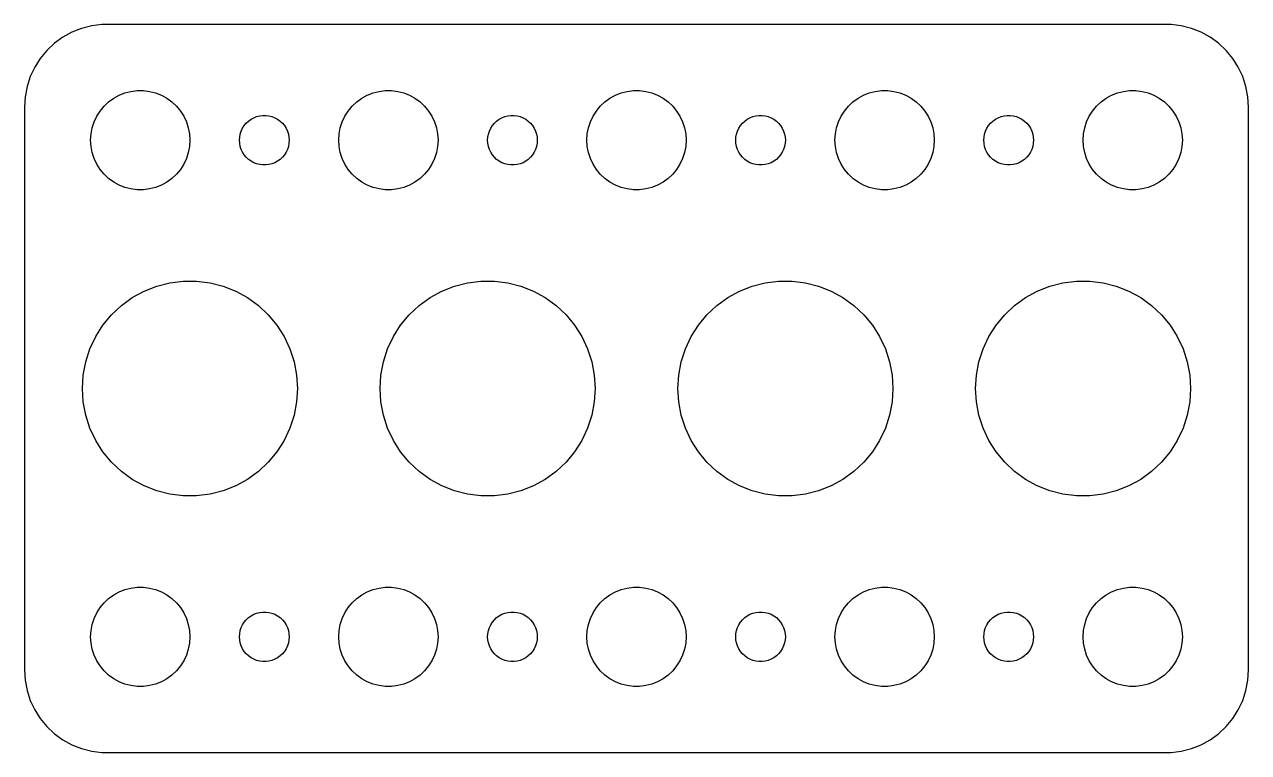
# Model space of a CAD drawing. Header units: metres. Extents: x -37 to 37, y -22 to 22.
import ezdxf

# ---------------------------------------------------------------- set-up
doc = ezdxf.new("R2010")
doc.units = ezdxf.units.M

msp = doc.modelspace()

# ---------------------------------------------------------------- linework, layer by layer
for p, q in [((-34.1289, 21.5241), (-34.6791, 21.2216)), ((-33.5451, 21.7553), (-34.1289, 21.5241)), ((-32.9369, 21.9114), (-33.5451, 21.7553)), ((-32.3139, 21.9901), (-32.9369, 21.9114)), ((32.3139, 21.9901), (-32.3139, 21.9901)), ((32.9369, 21.9114), (32.3139, 21.9901)), ((33.5451, 21.7553), (32.9369, 21.9114)), ((34.1289, 21.5241), (33.5451, 21.7553)), ((34.6791, 21.2216), (34.1289, 21.5241)), ((-35.1871, 20.8526), (-35.6448, 20.4227)), ((-34.6791, 21.2216), (-35.1871, 20.8526)), ((35.1871, 20.8526), (34.6791, 21.2216)), ((35.6448, 20.4227), (35.1871, 20.8526)), ((-35.6448, 20.4227), (-36.0451, 19.9389)), ((36.0451, 19.9389), (35.6448, 20.4227)), ((-36.3815, 19.4088), (-36.6489, 18.8406)), ((-36.0451, 19.9389), (-36.3815, 19.4088)), ((36.3815, 19.4088), (36.0451, 19.9389)), ((36.6489, 18.8406), (36.3815, 19.4088)), ((-36.6489, 18.8406), (-36.8429, 18.2434)), ((36.8429, 18.2434), (36.6489, 18.8406)), ((-36.8429, 18.2434), (-36.9606, 17.6267)), ((-31.2773, 17.7145), (-30.927, 17.8532)), ((-30.927, 17.8532), (-30.5621, 17.9469)), ((-30.5621, 17.9469), (-30.1884, 17.9941)), ((-30.1884, 17.9941), (-29.8116, 17.9941)), ((-29.8116, 17.9941), (-29.4379, 17.9469)), ((-29.4379, 17.9469), (-29.0729, 17.8532)), ((-29.0729, 17.8532), (-28.7227, 17.7145)), ((-16.2773, 17.7145), (-15.927, 17.8532)), ((-15.927, 17.8532), (-15.5621, 17.9469)), ((-15.5621, 17.9469), (-15.1884, 17.9941)), ((-15.1884, 17.9941), (-14.8116, 17.9941)), ((-14.8116, 17.9941), (-14.4379, 17.9469)), ((-14.4379, 17.9469), (-14.0729, 17.8532)), ((-14.0729, 17.8532), (-13.7227, 17.7145)), ((-1.27733, 17.7145), (-0.92705, 17.8532)), ((-0.92705, 17.8532), (-0.56213, 17.9469)), ((-0.56213, 17.9469), (-0.18837, 17.9941)), ((-0.18837, 17.9941), (0.18837, 17.9941)), ((0.18837, 17.9941), (0.56213, 17.9469)), ((0.56213, 17.9469), (0.92705, 17.8532)), ((0.92705, 17.8532), (1.27733, 17.7145)), ((13.7227, 17.7145), (14.0729, 17.8532)), ((14.0729, 17.8532), (14.4379, 17.9469)), ((14.4379, 17.9469), (14.8116, 17.9941)), ((14.8116, 17.9941), (15.1884, 17.9941)), ((15.1884, 17.9941), (15.5621, 17.9469)), ((15.5621, 17.9469), (15.927, 17.8532)), ((15.927, 17.8532), (16.2773, 17.7145)), ((28.7227, 17.7145), (29.0729, 17.8532)), ((29.0729, 17.8532), (29.4379, 17.9469)), ((29.4379, 17.9469), (29.8116, 17.9941)), ((29.8116, 17.9941), (30.1884, 17.9941)), ((30.1884, 17.9941), (30.5621, 17.9469)), ((30.5621, 17.9469), (30.927, 17.8532)), ((30.927, 17.8532), (31.2773, 17.7145)), ((36.9606, 17.6267), (36.8429, 18.2434)), ((-36.9606, 17.6267), (-37, 17)), ((-32.427, 16.7634), (-32.1869, 17.0536)), ((-32.1869, 17.0536), (-31.9123, 17.3115)), ((-31.9123, 17.3115), (-31.6075, 17.533)), ((-31.6075, 17.533), (-31.2773, 17.7145)), ((-28.7227, 17.7145), (-28.3925, 17.533)), ((-28.3925, 17.533), (-28.0877, 17.3115)), ((-28.0877, 17.3115), (-27.8131, 17.0536)), ((-27.8131, 17.0536), (-27.5729, 16.7634)), ((-17.427, 16.7634), (-17.1869, 17.0536)), ((-17.1869, 17.0536), (-16.9123, 17.3115)), ((-16.9123, 17.3115), (-16.6075, 17.533)), ((-16.6075, 17.533), (-16.2773, 17.7145)), ((-13.7227, 17.7145), (-13.3925, 17.533)), ((-13.3925, 17.533), (-13.0877, 17.3115)), ((-13.0877, 17.3115), (-12.8131, 17.0536)), ((-12.8131, 17.0536), (-12.5729, 16.7634)), ((-2.42705, 16.7634), (-2.1869, 17.0536)), ((-2.1869, 17.0536), (-1.91226, 17.3115)), ((-1.91226, 17.3115), (-1.60747, 17.533)), ((-1.60747, 17.533), (-1.27733, 17.7145)), ((1.27733, 17.7145), (1.60747, 17.533)), ((1.60747, 17.533), (1.91226, 17.3115)), ((1.91226, 17.3115), (2.1869, 17.0536)), ((2.1869, 17.0536), (2.42705, 16.7634)), ((12.5729, 16.7634), (12.8131, 17.0536)), ((12.8131, 17.0536), (13.0877, 17.3115)), ((13.0877, 17.3115), (13.3925, 17.533)), ((13.3925, 17.533), (13.7227, 17.7145)), ((16.2773, 17.7145), (16.6075, 17.533)), ((16.6075, 17.533), (16.9123, 17.3115)), ((16.9123, 17.3115), (17.1869, 17.0536)), ((17.1869, 17.0536), (17.427, 16.7634)), ((27.5729, 16.7634), (27.8131, 17.0536)), ((27.8131, 17.0536), (28.0877, 17.3115)), ((28.0877, 17.3115), (28.3925, 17.533)), ((28.3925, 17.533), (28.7227, 17.7145)), ((31.2773, 17.7145), (31.6075, 17.533)), ((31.6075, 17.533), (31.9123, 17.3115)), ((31.9123, 17.3115), (32.1869, 17.0536)), ((32.1869, 17.0536), (32.427, 16.7634)), ((37, 17), (36.9606, 17.6267)), ((-37, 17), (-37, -17)), ((-32.7893, 16.1044), (-32.6289, 16.4453)), ((-32.6289, 16.4453), (-32.427, 16.7634)), ((-27.5729, 16.7634), (-27.3711, 16.4453)), ((-27.3711, 16.4453), (-27.2107, 16.1044)), ((-23.3037, 16.2665), (-23.1387, 16.3572)), ((-23.1387, 16.3572), (-22.9635, 16.4266)), ((-22.9635, 16.4266), (-22.7811, 16.4734)), ((-22.7811, 16.4734), (-22.5942, 16.497)), ((-22.5942, 16.497), (-22.4058, 16.497)), ((-22.4058, 16.497), (-22.2189, 16.4734)), ((-22.2189, 16.4734), (-22.0365, 16.4266)), ((-22.0365, 16.4266), (-21.8613, 16.3572)), ((-21.8613, 16.3572), (-21.6963, 16.2665)), ((-17.7893, 16.1044), (-17.6289, 16.4453)), ((-17.6289, 16.4453), (-17.427, 16.7634)), ((-12.5729, 16.7634), (-12.3711, 16.4453)), ((-12.3711, 16.4453), (-12.2107, 16.1044)), ((-8.30373, 16.2665), (-8.13866, 16.3572)), ((-8.13866, 16.3572), (-7.96352, 16.4266)), ((-7.96352, 16.4266), (-7.78107, 16.4734)), ((-7.78107, 16.4734), (-7.59418, 16.497)), ((-7.59418, 16.497), (-7.40581, 16.497)), ((-7.40581, 16.497), (-7.21892, 16.4734)), ((-7.21892, 16.4734), (-7.03647, 16.4266)), ((-7.03647, 16.4266), (-6.86133, 16.3572)), ((-6.86133, 16.3572), (-6.69626, 16.2665)), ((-2.78932, 16.1044), (-2.62891, 16.4453)), ((-2.62891, 16.4453), (-2.42705, 16.7634)), ((2.42705, 16.7634), (2.62891, 16.4453)), ((2.62891, 16.4453), (2.78932, 16.1044)), ((6.69626, 16.2665), (6.86133, 16.3572)), ((6.86133, 16.3572), (7.03647, 16.4266)), ((7.03647, 16.4266), (7.21892, 16.4734)), ((7.21892, 16.4734), (7.40581, 16.497)), ((7.40581, 16.497), (7.59418, 16.497)), ((7.59418, 16.497), (7.78107, 16.4734)), ((7.78107, 16.4734), (7.96352, 16.4266)), ((7.96352, 16.4266), (8.13866, 16.3572)), ((8.13866, 16.3572), (8.30373, 16.2665)), ((12.2107, 16.1044), (12.3711, 16.4453)), ((12.3711, 16.4453), (12.5729, 16.7634)), ((17.427, 16.7634), (17.6289, 16.4453)), ((17.6289, 16.4453), (17.7893, 16.1044)), ((21.6963, 16.2665), (21.8613, 16.3572)), ((21.8613, 16.3572), (22.0365, 16.4266)), ((22.0365, 16.4266), (22.2189, 16.4734)), ((22.2189, 16.4734), (22.4058, 16.497)), ((22.4058, 16.497), (22.5942, 16.497)), ((22.5942, 16.497), (22.7811, 16.4734)), ((22.7811, 16.4734), (22.9635, 16.4266)), ((22.9635, 16.4266), (23.1387, 16.3572)), ((23.1387, 16.3572), (23.3037, 16.2665)), ((27.2107, 16.1044), (27.3711, 16.4453)), ((27.3711, 16.4453), (27.5729, 16.7634)), ((32.427, 16.7634), (32.6289, 16.4453)), ((32.6289, 16.4453), (32.7893, 16.1044)), ((37, -17), (37, 17)), ((-32.9763, 15.376), (-32.9057, 15.7461)), ((-32.9057, 15.7461), (-32.7893, 16.1044)), ((-27.2107, 16.1044), (-27.0942, 15.7461)), ((-27.0942, 15.7461), (-27.0237, 15.376)), ((-23.9529, 15.373), (-23.8947, 15.5522)), ((-23.8947, 15.5522), (-23.8145, 15.7226)), ((-23.8145, 15.7226), (-23.7135, 15.8817)), ((-23.7135, 15.8817), (-23.5934, 16.0268)), ((-23.5934, 16.0268), (-23.4561, 16.1558)), ((-23.4561, 16.1558), (-23.3037, 16.2665)), ((-21.6963, 16.2665), (-21.5439, 16.1558)), ((-21.5439, 16.1558), (-21.4065, 16.0268)), ((-21.4065, 16.0268), (-21.2865, 15.8817)), ((-21.2865, 15.8817), (-21.1855, 15.7226)), ((-21.1855, 15.7226), (-21.1053, 15.5522)), ((-21.1053, 15.5522), (-21.0471, 15.373)), ((-17.9763, 15.376), (-17.9057, 15.7461)), ((-17.9057, 15.7461), (-17.7893, 16.1044)), ((-12.2107, 16.1044), (-12.0942, 15.7461)), ((-12.0942, 15.7461), (-12.0237, 15.376)), ((-8.95287, 15.373), (-8.89465, 15.5522)), ((-8.89465, 15.5522), (-8.81445, 15.7226)), ((-8.81445, 15.7226), (-8.71352, 15.8817)), ((-8.71352, 15.8817), (-8.59344, 16.0268)), ((-8.59344, 16.0268), (-8.45613, 16.1558)), ((-8.45613, 16.1558), (-8.30373, 16.2665)), ((-6.69626, 16.2665), (-6.54385, 16.1558)), ((-6.54385, 16.1558), (-6.40654, 16.0268)), ((-6.40654, 16.0268), (-6.28647, 15.8817)), ((-6.28647, 15.8817), (-6.18553, 15.7226)), ((-6.18553, 15.7226), (-6.10533, 15.5522)), ((-6.10533, 15.5522), (-6.04712, 15.373)), ((-2.97633, 15.376), (-2.90575, 15.7461)), ((-2.90575, 15.7461), (-2.78932, 16.1044)), ((2.78932, 16.1044), (2.90575, 15.7461)), ((2.90575, 15.7461), (2.97633, 15.376)), ((6.04712, 15.373), (6.10533, 15.5522)), ((6.10533, 15.5522), (6.18553, 15.7226)), ((6.18553, 15.7226), (6.28647, 15.8817)), ((6.28647, 15.8817), (6.40654, 16.0268)), ((6.40654, 16.0268), (6.54385, 16.1558)), ((6.54385, 16.1558), (6.69626, 16.2665)), ((8.30373, 16.2665), (8.45613, 16.1558)), ((8.45613, 16.1558), (8.59344, 16.0268)), ((8.59344, 16.0268), (8.71352, 15.8817)), ((8.71352, 15.8817), (8.81445, 15.7226)), ((8.81445, 15.7226), (8.89465, 15.5522)), ((8.89465, 15.5522), (8.95287, 15.373)), ((12.0237, 15.376), (12.0942, 15.7461)), ((12.0942, 15.7461), (12.2107, 16.1044)), ((17.7893, 16.1044), (17.9057, 15.7461)), ((17.9057, 15.7461), (17.9763, 15.376)), ((21.0471, 15.373), (21.1053, 15.5522)), ((21.1053, 15.5522), (21.1855, 15.7226)), ((21.1855, 15.7226), (21.2865, 15.8817)), ((21.2865, 15.8817), (21.4065, 16.0268)), ((21.4065, 16.0268), (21.5439, 16.1558)), ((21.5439, 16.1558), (21.6963, 16.2665)), ((23.3037, 16.2665), (23.4561, 16.1558)), ((23.4561, 16.1558), (23.5934, 16.0268)), ((23.5934, 16.0268), (23.7135, 15.8817)), ((23.7135, 15.8817), (23.8145, 15.7226)), ((23.8145, 15.7226), (23.8947, 15.5522)), ((23.8947, 15.5522), (23.9529, 15.373)), ((27.0237, 15.376), (27.0942, 15.7461)), ((27.0942, 15.7461), (27.2107, 16.1044)), ((32.7893, 16.1044), (32.9057, 15.7461)), ((32.9057, 15.7461), (32.9763, 15.376)), ((-33, 15), (-32.9763, 15.376)), ((-32.9763, 14.624), (-33, 15)), ((-27.0237, 15.376), (-27, 15)), ((-27, 15), (-27.0237, 14.624)), ((-24, 15), (-23.9882, 15.188)), ((-23.9882, 14.812), (-24, 15)), ((-23.9882, 15.188), (-23.9529, 15.373)), ((-23.9529, 14.627), (-23.9882, 14.812)), ((-21.0471, 15.373), (-21.0118, 15.188)), ((-21.0118, 14.812), (-21.0471, 14.627)), ((-21.0118, 15.188), (-21, 15)), ((-21, 15), (-21.0118, 14.812)), ((-18, 15), (-17.9763, 15.376)), ((-17.9763, 14.624), (-18, 15)), ((-12.0237, 15.376), (-12, 15)), ((-12, 15), (-12.0237, 14.624)), ((-9, 15), (-8.98816, 15.188)), ((-8.98816, 14.812), (-9, 15)), ((-8.98816, 15.188), (-8.95287, 15.373)), ((-8.95287, 14.627), (-8.98816, 14.812)), ((-6.04712, 15.373), (-6.01183, 15.188)), ((-6.01183, 14.812), (-6.04712, 14.627)), ((-6.01183, 15.188), (-6, 15)), ((-6, 15), (-6.01183, 14.812)), ((-3, 15), (-2.97633, 15.376)), ((-2.97633, 14.624), (-3, 15)), ((2.97633, 15.376), (3, 15)), ((3, 15), (2.97633, 14.624)), ((6, 15), (6.01183, 15.188)), ((6.01183, 14.812), (6, 15)), ((6.01183, 15.188), (6.04712, 15.373)), ((6.04712, 14.627), (6.01183, 14.812)), ((8.95287, 15.373), (8.98816, 15.188)), ((8.98816, 14.812), (8.95287, 14.627)), ((8.98816, 15.188), (9, 15)), ((9, 15), (8.98816, 14.812)), ((12, 15), (12.0237, 15.376)), ((12.0237, 14.624), (12, 15)), ((17.9763, 15.376), (18, 15)), ((18, 15), (17.9763, 14.624)), ((21, 15), (21.0118, 15.188)), ((21.0118, 14.812), (21, 15)), ((21.0118, 15.188), (21.0471, 15.373)), ((21.0471, 14.627), (21.0118, 14.812)), ((23.9529, 15.373), (23.9882, 15.188)), ((23.9882, 14.812), (23.9529, 14.627)), ((23.9882, 15.188), (24, 15)), ((24, 15), (23.9882, 14.812)), ((27, 15), (27.0237, 15.376)), ((27.0237, 14.624), (27, 15)), ((32.9763, 15.376), (33, 15)), ((33, 15), (32.9763, 14.624)), ((-32.9057, 14.2539), (-32.9763, 14.624)), ((-32.7893, 13.8956), (-32.9057, 14.2539)), ((-27.0942, 14.2539), (-27.2107, 13.8956)), ((-27.0237, 14.624), (-27.0942, 14.2539)), ((-23.8947, 14.4478), (-23.9529, 14.627)), ((-23.8145, 14.2774), (-23.8947, 14.4478)), ((-23.7135, 14.1183), (-23.8145, 14.2774)), ((-23.5934, 13.9732), (-23.7135, 14.1183)), ((-21.2865, 14.1183), (-21.4065, 13.9732)), ((-21.1855, 14.2774), (-21.2865, 14.1183)), ((-21.1053, 14.4478), (-21.1855, 14.2774)), ((-21.0471, 14.627), (-21.1053, 14.4478)), ((-17.9057, 14.2539), (-17.9763, 14.624)), ((-17.7893, 13.8956), (-17.9057, 14.2539)), ((-12.0942, 14.2539), (-12.2107, 13.8956)), ((-12.0237, 14.624), (-12.0942, 14.2539)), ((-8.89465, 14.4478), (-8.95287, 14.627)), ((-8.81445, 14.2774), (-8.89465, 14.4478)), ((-8.71352, 14.1183), (-8.81445, 14.2774)), ((-8.59344, 13.9732), (-8.71352, 14.1183)), ((-6.28647, 14.1183), (-6.40654, 13.9732)), ((-6.18553, 14.2774), (-6.28647, 14.1183)), ((-6.10533, 14.4478), (-6.18553, 14.2774)), ((-6.04712, 14.627), (-6.10533, 14.4478)), ((-2.90575, 14.2539), (-2.97633, 14.624)), ((-2.78932, 13.8956), (-2.90575, 14.2539)), ((2.90575, 14.2539), (2.78932, 13.8956)), ((2.97633, 14.624), (2.90575, 14.2539)), ((6.10533, 14.4478), (6.04712, 14.627)), ((6.18553, 14.2774), (6.10533, 14.4478)), ((6.28647, 14.1183), (6.18553, 14.2774)), ((6.40654, 13.9732), (6.28647, 14.1183)), ((8.71352, 14.1183), (8.59344, 13.9732)), ((8.81445, 14.2774), (8.71352, 14.1183)), ((8.89465, 14.4478), (8.81445, 14.2774)), ((8.95287, 14.627), (8.89465, 14.4478)), ((12.0942, 14.2539), (12.0237, 14.624)), ((12.2107, 13.8956), (12.0942, 14.2539)), ((17.9057, 14.2539), (17.7893, 13.8956)), ((17.9763, 14.624), (17.9057, 14.2539)), ((21.1053, 14.4478), (21.0471, 14.627)), ((21.1855, 14.2774), (21.1053, 14.4478)), ((21.2865, 14.1183), (21.1855, 14.2774)), ((21.4065, 13.9732), (21.2865, 14.1183)), ((23.7135, 14.1183), (23.5934, 13.9732)), ((23.8145, 14.2774), (23.7135, 14.1183)), ((23.8947, 14.4478), (23.8145, 14.2774)), ((23.9529, 14.627), (23.8947, 14.4478)), ((27.0942, 14.2539), (27.0237, 14.624)), ((27.2107, 13.8956), (27.0942, 14.2539)), ((32.9057, 14.2539), (32.7893, 13.8956)), ((32.9763, 14.624), (32.9057, 14.2539)), ((-32.6289, 13.5547), (-32.7893, 13.8956)), ((-32.427, 13.2366), (-32.6289, 13.5547)), ((-27.3711, 13.5547), (-27.5729, 13.2366)), ((-27.2107, 13.8956), (-27.3711, 13.5547)), ((-23.4561, 13.8442), (-23.5934, 13.9732)), ((-23.3037, 13.7335), (-23.4561, 13.8442)), ((-23.1387, 13.6427), (-23.3037, 13.7335)), ((-22.9635, 13.5734), (-23.1387, 13.6427)), ((-22.7811, 13.5266), (-22.9635, 13.5734)), ((-22.5942, 13.5029), (-22.7811, 13.5266)), ((-22.4058, 13.5029), (-22.5942, 13.5029)), ((-22.2189, 13.5266), (-22.4058, 13.5029)), ((-22.0365, 13.5734), (-22.2189, 13.5266)), ((-21.8613, 13.6427), (-22.0365, 13.5734)), ((-21.6963, 13.7335), (-21.8613, 13.6427)), ((-21.5439, 13.8442), (-21.6963, 13.7335)), ((-21.4065, 13.9732), (-21.5439, 13.8442)), ((-17.6289, 13.5547), (-17.7893, 13.8956)), ((-17.427, 13.2366), (-17.6289, 13.5547)), ((-12.3711, 13.5547), (-12.5729, 13.2366)), ((-12.2107, 13.8956), (-12.3711, 13.5547)), ((-8.45613, 13.8442), (-8.59344, 13.9732)), ((-8.30373, 13.7335), (-8.45613, 13.8442)), ((-8.13866, 13.6427), (-8.30373, 13.7335)), ((-7.96352, 13.5734), (-8.13866, 13.6427)), ((-7.78107, 13.5266), (-7.96352, 13.5734)), ((-7.59418, 13.5029), (-7.78107, 13.5266)), ((-7.40581, 13.5029), (-7.59418, 13.5029)), ((-7.21892, 13.5266), (-7.40581, 13.5029)), ((-7.03647, 13.5734), (-7.21892, 13.5266)), ((-6.86133, 13.6427), (-7.03647, 13.5734)), ((-6.69626, 13.7335), (-6.86133, 13.6427)), ((-6.54385, 13.8442), (-6.69626, 13.7335)), ((-6.40654, 13.9732), (-6.54385, 13.8442)), ((-2.62891, 13.5547), (-2.78932, 13.8956)), ((-2.42705, 13.2366), (-2.62891, 13.5547)), ((2.62891, 13.5547), (2.42705, 13.2366)), ((2.78932, 13.8956), (2.62891, 13.5547)), ((6.54385, 13.8442), (6.40654, 13.9732)), ((6.69626, 13.7335), (6.54385, 13.8442)), ((6.86133, 13.6427), (6.69626, 13.7335)), ((7.03647, 13.5734), (6.86133, 13.6427)), ((7.21892, 13.5266), (7.03647, 13.5734)), ((7.40581, 13.5029), (7.21892, 13.5266)), ((7.59418, 13.5029), (7.40581, 13.5029)), ((7.78107, 13.5266), (7.59418, 13.5029)), ((7.96352, 13.5734), (7.78107, 13.5266)), ((8.13866, 13.6427), (7.96352, 13.5734)), ((8.30373, 13.7335), (8.13866, 13.6427)), ((8.45613, 13.8442), (8.30373, 13.7335)), ((8.59344, 13.9732), (8.45613, 13.8442)), ((12.3711, 13.5547), (12.2107, 13.8956)), ((12.5729, 13.2366), (12.3711, 13.5547)), ((17.6289, 13.5547), (17.427, 13.2366)), ((17.7893, 13.8956), (17.6289, 13.5547)), ((21.5439, 13.8442), (21.4065, 13.9732)), ((21.6963, 13.7335), (21.5439, 13.8442)), ((21.8613, 13.6427), (21.6963, 13.7335)), ((22.0365, 13.5734), (21.8613, 13.6427)), ((22.2189, 13.5266), (22.0365, 13.5734)), ((22.4058, 13.5029), (22.2189, 13.5266)), ((22.5942, 13.5029), (22.4058, 13.5029)), ((22.7811, 13.5266), (22.5942, 13.5029)), ((22.9635, 13.5734), (22.7811, 13.5266)), ((23.1387, 13.6427), (22.9635, 13.5734)), ((23.3037, 13.7335), (23.1387, 13.6427)), ((23.4561, 13.8442), (23.3037, 13.7335)), ((23.5934, 13.9732), (23.4561, 13.8442)), ((27.3711, 13.5547), (27.2107, 13.8956)), ((27.5729, 13.2366), (27.3711, 13.5547)), ((32.6289, 13.5547), (32.427, 13.2366)), ((32.7893, 13.8956), (32.6289, 13.5547)), ((-32.1869, 12.9464), (-32.427, 13.2366)), ((-31.9123, 12.6884), (-32.1869, 12.9464)), ((-31.6075, 12.467), (-31.9123, 12.6884)), ((-28.0877, 12.6884), (-28.3925, 12.467)), ((-27.8131, 12.9464), (-28.0877, 12.6884)), ((-27.5729, 13.2366), (-27.8131, 12.9464)), ((-17.1869, 12.9464), (-17.427, 13.2366)), ((-16.9123, 12.6884), (-17.1869, 12.9464)), ((-16.6075, 12.467), (-16.9123, 12.6884)), ((-13.0877, 12.6884), (-13.3925, 12.467)), ((-12.8131, 12.9464), (-13.0877, 12.6884)), ((-12.5729, 13.2366), (-12.8131, 12.9464)), ((-2.1869, 12.9464), (-2.42705, 13.2366)), ((-1.91226, 12.6884), (-2.1869, 12.9464)), ((-1.60747, 12.467), (-1.91226, 12.6884)), ((1.91226, 12.6884), (1.60747, 12.467)), ((2.1869, 12.9464), (1.91226, 12.6884)), ((2.42705, 13.2366), (2.1869, 12.9464)), ((12.8131, 12.9464), (12.5729, 13.2366)), ((13.0877, 12.6884), (12.8131, 12.9464)), ((13.3925, 12.467), (13.0877, 12.6884)), ((16.9123, 12.6884), (16.6075, 12.467)), ((17.1869, 12.9464), (16.9123, 12.6884)), ((17.427, 13.2366), (17.1869, 12.9464)), ((27.8131, 12.9464), (27.5729, 13.2366)), ((28.0877, 12.6884), (27.8131, 12.9464)), ((28.3925, 12.467), (28.0877, 12.6884)), ((31.9123, 12.6884), (31.6075, 12.467)), ((32.1869, 12.9464), (31.9123, 12.6884)), ((32.427, 13.2366), (32.1869, 12.9464)), ((-31.2773, 12.2855), (-31.6075, 12.467)), ((-30.927, 12.1468), (-31.2773, 12.2855)), ((-30.5621, 12.0531), (-30.927, 12.1468)), ((-30.1884, 12.0059), (-30.5621, 12.0531)), ((-29.8116, 12.0059), (-30.1884, 12.0059)), ((-29.4379, 12.0531), (-29.8116, 12.0059)), ((-29.0729, 12.1468), (-29.4379, 12.0531)), ((-28.7227, 12.2855), (-29.0729, 12.1468)), ((-28.3925, 12.467), (-28.7227, 12.2855)), ((-16.2773, 12.2855), (-16.6075, 12.467)), ((-15.927, 12.1468), (-16.2773, 12.2855)), ((-15.5621, 12.0531), (-15.927, 12.1468)), ((-15.1884, 12.0059), (-15.5621, 12.0531)), ((-14.8116, 12.0059), (-15.1884, 12.0059)), ((-14.4379, 12.0531), (-14.8116, 12.0059)), ((-14.0729, 12.1468), (-14.4379, 12.0531)), ((-13.7227, 12.2855), (-14.0729, 12.1468)), ((-13.3925, 12.467), (-13.7227, 12.2855)), ((-1.27733, 12.2855), (-1.60747, 12.467)), ((-0.92705, 12.1468), (-1.27733, 12.2855)), ((-0.56213, 12.0531), (-0.92705, 12.1468)), ((-0.18837, 12.0059), (-0.56213, 12.0531)), ((0.18837, 12.0059), (-0.18837, 12.0059)), ((0.56213, 12.0531), (0.18837, 12.0059)), ((0.92705, 12.1468), (0.56213, 12.0531)), ((1.27733, 12.2855), (0.92705, 12.1468)), ((1.60747, 12.467), (1.27733, 12.2855)), ((13.7227, 12.2855), (13.3925, 12.467)), ((14.0729, 12.1468), (13.7227, 12.2855)), ((14.4379, 12.0531), (14.0729, 12.1468)), ((14.8116, 12.0059), (14.4379, 12.0531)), ((15.1884, 12.0059), (14.8116, 12.0059)), ((15.5621, 12.0531), (15.1884, 12.0059)), ((15.927, 12.1468), (15.5621, 12.0531)), ((16.2773, 12.2855), (15.927, 12.1468)), ((16.6075, 12.467), (16.2773, 12.2855)), ((28.7227, 12.2855), (28.3925, 12.467)), ((29.0729, 12.1468), (28.7227, 12.2855)), ((29.4379, 12.0531), (29.0729, 12.1468)), ((29.8116, 12.0059), (29.4379, 12.0531)), ((30.1884, 12.0059), (29.8116, 12.0059)), ((30.5621, 12.0531), (30.1884, 12.0059)), ((30.927, 12.1468), (30.5621, 12.0531)), ((31.2773, 12.2855), (30.927, 12.1468)), ((31.6075, 12.467), (31.2773, 12.2855)), ((-29.7676, 5.88136), (-29.0086, 6.18185)), ((-29.0086, 6.18185), (-28.218, 6.38486)), ((-28.218, 6.38486), (-27.4081, 6.48717)), ((-27.4081, 6.48717), (-26.5919, 6.48717)), ((-26.5919, 6.48717), (-25.782, 6.38486)), ((-25.782, 6.38486), (-24.9914, 6.18185)), ((-24.9914, 6.18185), (-24.2324, 5.88136)), ((-11.7676, 5.88136), (-11.0086, 6.18185)), ((-11.0086, 6.18185), (-10.218, 6.38486)), ((-10.218, 6.38486), (-9.40813, 6.48717)), ((-9.40813, 6.48717), (-8.59186, 6.48717)), ((-8.59186, 6.48717), (-7.78201, 6.38486)), ((-7.78201, 6.38486), (-6.99138, 6.18185)), ((-6.99138, 6.18185), (-6.23242, 5.88136)), ((6.23242, 5.88136), (6.99138, 6.18185)), ((6.99138, 6.18185), (7.78201, 6.38486)), ((7.78201, 6.38486), (8.59186, 6.48717)), ((8.59186, 6.48717), (9.40813, 6.48717)), ((9.40813, 6.48717), (10.218, 6.38486)), ((10.218, 6.38486), (11.0086, 6.18185)), ((11.0086, 6.18185), (11.7676, 5.88136)), ((24.2324, 5.88136), (24.9914, 6.18185)), ((24.9914, 6.18185), (25.782, 6.38486)), ((25.782, 6.38486), (26.5919, 6.48717)), ((26.5919, 6.48717), (27.4081, 6.48717)), ((27.4081, 6.48717), (28.218, 6.38486)), ((28.218, 6.38486), (29.0086, 6.18185)), ((29.0086, 6.18185), (29.7676, 5.88136)), ((-31.1432, 5.00833), (-30.4829, 5.48813)), ((-30.4829, 5.48813), (-29.7676, 5.88136)), ((-24.2324, 5.88136), (-23.5171, 5.48813)), ((-23.5171, 5.48813), (-22.8567, 5.00833)), ((-13.1432, 5.00833), (-12.4829, 5.48813)), ((-12.4829, 5.48813), (-11.7676, 5.88136)), ((-6.23242, 5.88136), (-5.51712, 5.48813)), ((-5.51712, 5.48813), (-4.85674, 5.00833)), ((4.85674, 5.00833), (5.51712, 5.48813)), ((5.51712, 5.48813), (6.23242, 5.88136)), ((11.7676, 5.88136), (12.4829, 5.48813)), ((12.4829, 5.48813), (13.1432, 5.00833)), ((22.8567, 5.00833), (23.5171, 5.48813)), ((23.5171, 5.48813), (24.2324, 5.88136)), ((29.7676, 5.88136), (30.4829, 5.48813)), ((30.4829, 5.48813), (31.1432, 5.00833)), ((-32.2586, 3.8206), (-31.7383, 4.44955)), ((-31.7383, 4.44955), (-31.1432, 5.00833)), ((-22.8567, 5.00833), (-22.2617, 4.44955)), ((-22.2617, 4.44955), (-21.7414, 3.8206)), ((-14.2586, 3.8206), (-13.7383, 4.44955)), ((-13.7383, 4.44955), (-13.1432, 5.00833)), ((-4.85674, 5.00833), (-4.2617, 4.44955)), ((-4.2617, 4.44955), (-3.74138, 3.8206)), ((3.74138, 3.8206), (4.2617, 4.44955)), ((4.2617, 4.44955), (4.85674, 5.00833)), ((13.1432, 5.00833), (13.7383, 4.44955)), ((13.7383, 4.44955), (14.2586, 3.8206)), ((21.7414, 3.8206), (22.2617, 4.44955)), ((22.2617, 4.44955), (22.8567, 5.00833)), ((31.1432, 5.00833), (31.7383, 4.44955)), ((31.7383, 4.44955), (32.2586, 3.8206)), ((-32.696, 3.13139), (-32.2586, 3.8206)), ((-21.7414, 3.8206), (-21.304, 3.13139)), ((-14.696, 3.13139), (-14.2586, 3.8206)), ((-3.74138, 3.8206), (-3.304, 3.13139)), ((3.304, 3.13139), (3.74138, 3.8206)), ((14.2586, 3.8206), (14.696, 3.13139)), ((21.304, 3.13139), (21.7414, 3.8206)), ((32.2586, 3.8206), (32.696, 3.13139)), ((-33.0435, 2.39281), (-32.696, 3.13139)), ((-21.304, 3.13139), (-20.9565, 2.39281)), ((-15.0435, 2.39281), (-14.696, 3.13139)), ((-3.304, 3.13139), (-2.95645, 2.39281)), ((2.95645, 2.39281), (3.304, 3.13139)), ((14.696, 3.13139), (15.0435, 2.39281)), ((20.9565, 2.39281), (21.304, 3.13139)), ((32.696, 3.13139), (33.0435, 2.39281)), ((-33.2958, 1.61647), (-33.0435, 2.39281)), ((-20.9565, 2.39281), (-20.7042, 1.61647)), ((-15.2958, 1.61647), (-15.0435, 2.39281)), ((-2.95645, 2.39281), (-2.70421, 1.61647)), ((2.70421, 1.61647), (2.95645, 2.39281)), ((15.0435, 2.39281), (15.2958, 1.61647)), ((20.7042, 1.61647), (20.9565, 2.39281)), ((33.0435, 2.39281), (33.2958, 1.61647)), ((-33.4487, 0.81465), (-33.2958, 1.61647)), ((-20.7042, 1.61647), (-20.5513, 0.81465)), ((-15.4487, 0.81465), (-15.2958, 1.61647)), ((-2.70421, 1.61647), (-2.55125, 0.81465)), ((2.55125, 0.81465), (2.70421, 1.61647)), ((15.2958, 1.61647), (15.4487, 0.81465)), ((20.5513, 0.81465), (20.7042, 1.61647)), ((33.2958, 1.61647), (33.4487, 0.81465)), ((-33.5, 0), (-33.4487, 0.81465)), ((-20.5513, 0.81465), (-20.5, 0)), ((-15.5, 0), (-15.4487, 0.81465)), ((-2.55125, 0.81465), (-2.5, 0)), ((2.5, 0), (2.55125, 0.81465)), ((15.4487, 0.81465), (15.5, 0)), ((20.5, 0), (20.5513, 0.81465)), ((33.4487, 0.81465), (33.5, 0)), ((-33.4487, -0.81465), (-33.5, 0)), ((-20.5, 0), (-20.5513, -0.81465)), ((-15.4487, -0.81465), (-15.5, 0)), ((-2.5, 0), (-2.55125, -0.81465)), ((2.55125, -0.81465), (2.5, 0)), ((15.5, 0), (15.4487, -0.81465)), ((20.5513, -0.81465), (20.5, 0)), ((33.5, 0), (33.4487, -0.81465)), ((-33.2958, -1.61647), (-33.4487, -0.81465)), ((-20.5513, -0.81465), (-20.7042, -1.61647)), ((-15.2958, -1.61647), (-15.4487, -0.81465)), ((-2.55125, -0.81465), (-2.70421, -1.61647)), ((2.70421, -1.61647), (2.55125, -0.81465)), ((15.4487, -0.81465), (15.2958, -1.61647)), ((20.7042, -1.61647), (20.5513, -0.81465)), ((33.4487, -0.81465), (33.2958, -1.61647)), ((-33.0435, -2.39281), (-33.2958, -1.61647)), ((-20.7042, -1.61647), (-20.9565, -2.39281)), ((-15.0435, -2.39281), (-15.2958, -1.61647)), ((-2.70421, -1.61647), (-2.95645, -2.39281)), ((2.95645, -2.39281), (2.70421, -1.61647)), ((15.2958, -1.61647), (15.0435, -2.39281)), ((20.9565, -2.39281), (20.7042, -1.61647)), ((33.2958, -1.61647), (33.0435, -2.39281)), ((-32.696, -3.13139), (-33.0435, -2.39281)), ((-20.9565, -2.39281), (-21.304, -3.13139)), ((-14.696, -3.13139), (-15.0435, -2.39281)), ((-2.95645, -2.39281), (-3.304, -3.13139)), ((3.304, -3.13139), (2.95645, -2.39281)), ((15.0435, -2.39281), (14.696, -3.13139)), ((21.304, -3.13139), (20.9565, -2.39281)), ((33.0435, -2.39281), (32.696, -3.13139)), ((-32.2586, -3.8206), (-32.696, -3.13139)), ((-21.304, -3.13139), (-21.7414, -3.8206)), ((-14.2586, -3.8206), (-14.696, -3.13139)), ((-3.304, -3.13139), (-3.74138, -3.8206)), ((3.74138, -3.8206), (3.304, -3.13139)), ((14.696, -3.13139), (14.2586, -3.8206)), ((21.7414, -3.8206), (21.304, -3.13139)), ((32.696, -3.13139), (32.2586, -3.8206)), ((-31.7383, -4.44955), (-32.2586, -3.8206)), ((-21.7414, -3.8206), (-22.2617, -4.44955)), ((-13.7383, -4.44955), (-14.2586, -3.8206)), ((-3.74138, -3.8206), (-4.2617, -4.44955)), ((4.2617, -4.44955), (3.74138, -3.8206)), ((14.2586, -3.8206), (13.7383, -4.44955)), ((22.2617, -4.44955), (21.7414, -3.8206)), ((32.2586, -3.8206), (31.7383, -4.44955)), ((-31.1432, -5.00833), (-31.7383, -4.44955)), ((-30.4829, -5.48813), (-31.1432, -5.00833)), ((-22.8567, -5.00833), (-23.5171, -5.48813)), ((-22.2617, -4.44955), (-22.8567, -5.00833)), ((-13.1432, -5.00833), (-13.7383, -4.44955)), ((-12.4829, -5.48813), (-13.1432, -5.00833)), ((-4.85674, -5.00833), (-5.51712, -5.48813)), ((-4.2617, -4.44955), (-4.85674, -5.00833)), ((4.85674, -5.00833), (4.2617, -4.44955)), ((5.51712, -5.48813), (4.85674, -5.00833)), ((13.1432, -5.00833), (12.4829, -5.48813)), ((13.7383, -4.44955), (13.1432, -5.00833)), ((22.8567, -5.00833), (22.2617, -4.44955)), ((23.5171, -5.48813), (22.8567, -5.00833)), ((31.1432, -5.00833), (30.4829, -5.48813)), ((31.7383, -4.44955), (31.1432, -5.00833)), ((-29.7676, -5.88136), (-30.4829, -5.48813)), ((-29.0086, -6.18185), (-29.7676, -5.88136)), ((-24.2324, -5.88136), (-24.9914, -6.18185)), ((-23.5171, -5.48813), (-24.2324, -5.88136)), ((-11.7676, -5.88136), (-12.4829, -5.48813)), ((-11.0086, -6.18185), (-11.7676, -5.88136)), ((-6.23242, -5.88136), (-6.99138, -6.18185)), ((-5.51712, -5.48813), (-6.23242, -5.88136)), ((6.23242, -5.88136), (5.51712, -5.48813)), ((6.99138, -6.18185), (6.23242, -5.88136)), ((11.7676, -5.88136), (11.0086, -6.18185)), ((12.4829, -5.48813), (11.7676, -5.88136)), ((24.2324, -5.88136), (23.5171, -5.48813)), ((24.9914, -6.18185), (24.2324, -5.88136)), ((29.7676, -5.88136), (29.0086, -6.18185)), ((30.4829, -5.48813), (29.7676, -5.88136)), ((-28.218, -6.38486), (-29.0086, -6.18185)), ((-27.4081, -6.48717), (-28.218, -6.38486)), ((-26.5919, -6.48717), (-27.4081, -6.48717)), ((-25.782, -6.38486), (-26.5919, -6.48717)), ((-24.9914, -6.18185), (-25.782, -6.38486)), ((-10.218, -6.38486), (-11.0086, -6.18185)), ((-9.40813, -6.48717), (-10.218, -6.38486)), ((-8.59186, -6.48717), (-9.40813, -6.48717)), ((-7.78201, -6.38486), (-8.59186, -6.48717)), ((-6.99138, -6.18185), (-7.78201, -6.38486)), ((7.78201, -6.38486), (6.99138, -6.18185)), ((8.59186, -6.48717), (7.78201, -6.38486)), ((9.40813, -6.48717), (8.59186, -6.48717)), ((10.218, -6.38486), (9.40813, -6.48717)), ((11.0086, -6.18185), (10.218, -6.38486)), ((25.782, -6.38486), (24.9914, -6.18185)), ((26.5919, -6.48717), (25.782, -6.38486)), ((27.4081, -6.48717), (26.5919, -6.48717)), ((28.218, -6.38486), (27.4081, -6.48717)), ((29.0086, -6.18185), (28.218, -6.38486)), ((-31.9123, -12.6884), (-31.6075, -12.467)), ((-31.6075, -12.467), (-31.2773, -12.2855)), ((-31.2773, -12.2855), (-30.927, -12.1468)), ((-30.927, -12.1468), (-30.5621, -12.0531)), ((-30.5621, -12.0531), (-30.1884, -12.0059)), ((-30.1884, -12.0059), (-29.8116, -12.0059)), ((-29.8116, -12.0059), (-29.4379, -12.0531)), ((-29.4379, -12.0531), (-29.0729, -12.1468)), ((-29.0729, -12.1468), (-28.7227, -12.2855)), ((-28.7227, -12.2855), (-28.3925, -12.467)), ((-28.3925, -12.467), (-28.0877, -12.6884)), ((-16.9123, -12.6884), (-16.6075, -12.467)), ((-16.6075, -12.467), (-16.2773, -12.2855)), ((-16.2773, -12.2855), (-15.927, -12.1468)), ((-15.927, -12.1468), (-15.5621, -12.0531)), ((-15.5621, -12.0531), (-15.1884, -12.0059)), ((-15.1884, -12.0059), (-14.8116, -12.0059)), ((-14.8116, -12.0059), (-14.4379, -12.0531)), ((-14.4379, -12.0531), (-14.0729, -12.1468)), ((-14.0729, -12.1468), (-13.7227, -12.2855)), ((-13.7227, -12.2855), (-13.3925, -12.467)), ((-13.3925, -12.467), (-13.0877, -12.6884)), ((-1.91226, -12.6884), (-1.60747, -12.467)), ((-1.60747, -12.467), (-1.27733, -12.2855)), ((-1.27733, -12.2855), (-0.92705, -12.1468)), ((-0.92705, -12.1468), (-0.56213, -12.0531)), ((-0.56213, -12.0531), (-0.18837, -12.0059)), ((-0.18837, -12.0059), (0.18837, -12.0059)), ((0.18837, -12.0059), (0.56213, -12.0531)), ((0.56213, -12.0531), (0.92705, -12.1468)), ((0.92705, -12.1468), (1.27733, -12.2855)), ((1.27733, -12.2855), (1.60747, -12.467)), ((1.60747, -12.467), (1.91226, -12.6884)), ((13.0877, -12.6884), (13.3925, -12.467)), ((13.3925, -12.467), (13.7227, -12.2855)), ((13.7227, -12.2855), (14.0729, -12.1468)), ((14.0729, -12.1468), (14.4379, -12.0531)), ((14.4379, -12.0531), (14.8116, -12.0059)), ((14.8116, -12.0059), (15.1884, -12.0059)), ((15.1884, -12.0059), (15.5621, -12.0531)), ((15.5621, -12.0531), (15.927, -12.1468)), ((15.927, -12.1468), (16.2773, -12.2855)), ((16.2773, -12.2855), (16.6075, -12.467)), ((16.6075, -12.467), (16.9123, -12.6884)), ((28.0877, -12.6884), (28.3925, -12.467)), ((28.3925, -12.467), (28.7227, -12.2855)), ((28.7227, -12.2855), (29.0729, -12.1468)), ((29.0729, -12.1468), (29.4379, -12.0531)), ((29.4379, -12.0531), (29.8116, -12.0059)), ((29.8116, -12.0059), (30.1884, -12.0059)), ((30.1884, -12.0059), (30.5621, -12.0531)), ((30.5621, -12.0531), (30.927, -12.1468)), ((30.927, -12.1468), (31.2773, -12.2855)), ((31.2773, -12.2855), (31.6075, -12.467)), ((31.6075, -12.467), (31.9123, -12.6884)), ((-32.6289, -13.5547), (-32.427, -13.2366)), ((-32.427, -13.2366), (-32.1869, -12.9464)), ((-32.1869, -12.9464), (-31.9123, -12.6884)), ((-28.0877, -12.6884), (-27.8131, -12.9464)), ((-27.8131, -12.9464), (-27.5729, -13.2366)), ((-27.5729, -13.2366), (-27.3711, -13.5547)), ((-17.6289, -13.5547), (-17.427, -13.2366)), ((-17.427, -13.2366), (-17.1869, -12.9464)), ((-17.1869, -12.9464), (-16.9123, -12.6884)), ((-13.0877, -12.6884), (-12.8131, -12.9464)), ((-12.8131, -12.9464), (-12.5729, -13.2366)), ((-12.5729, -13.2366), (-12.3711, -13.5547)), ((-2.62891, -13.5547), (-2.42705, -13.2366)), ((-2.42705, -13.2366), (-2.1869, -12.9464)), ((-2.1869, -12.9464), (-1.91226, -12.6884)), ((1.91226, -12.6884), (2.1869, -12.9464)), ((2.1869, -12.9464), (2.42705, -13.2366)), ((2.42705, -13.2366), (2.62891, -13.5547)), ((12.3711, -13.5547), (12.5729, -13.2366)), ((12.5729, -13.2366), (12.8131, -12.9464)), ((12.8131, -12.9464), (13.0877, -12.6884)), ((16.9123, -12.6884), (17.1869, -12.9464)), ((17.1869, -12.9464), (17.427, -13.2366)), ((17.427, -13.2366), (17.6289, -13.5547)), ((27.3711, -13.5547), (27.5729, -13.2366)), ((27.5729, -13.2366), (27.8131, -12.9464)), ((27.8131, -12.9464), (28.0877, -12.6884)), ((31.9123, -12.6884), (32.1869, -12.9464)), ((32.1869, -12.9464), (32.427, -13.2366)), ((32.427, -13.2366), (32.6289, -13.5547)), ((-32.9057, -14.2539), (-32.7893, -13.8956)), ((-32.7893, -13.8956), (-32.6289, -13.5547)), ((-27.3711, -13.5547), (-27.2107, -13.8956)), ((-27.2107, -13.8956), (-27.0942, -14.2539)), ((-23.7135, -14.1183), (-23.5934, -13.9732)), ((-23.5934, -13.9732), (-23.4561, -13.8442)), ((-23.4561, -13.8442), (-23.3037, -13.7335)), ((-23.3037, -13.7335), (-23.1387, -13.6427)), ((-23.1387, -13.6427), (-22.9635, -13.5734)), ((-22.9635, -13.5734), (-22.7811, -13.5266)), ((-22.7811, -13.5266), (-22.5942, -13.5029)), ((-22.5942, -13.5029), (-22.4058, -13.5029)), ((-22.4058, -13.5029), (-22.2189, -13.5266)), ((-22.2189, -13.5266), (-22.0365, -13.5734)), ((-22.0365, -13.5734), (-21.8613, -13.6427)), ((-21.8613, -13.6427), (-21.6963, -13.7335)), ((-21.6963, -13.7335), (-21.5439, -13.8442)), ((-21.5439, -13.8442), (-21.4065, -13.9732)), ((-21.4065, -13.9732), (-21.2865, -14.1183)), ((-17.9057, -14.2539), (-17.7893, -13.8956)), ((-17.7893, -13.8956), (-17.6289, -13.5547)), ((-12.3711, -13.5547), (-12.2107, -13.8956)), ((-12.2107, -13.8956), (-12.0942, -14.2539)), ((-8.71352, -14.1183), (-8.59344, -13.9732)), ((-8.59344, -13.9732), (-8.45613, -13.8442)), ((-8.45613, -13.8442), (-8.30373, -13.7335)), ((-8.30373, -13.7335), (-8.13866, -13.6427)), ((-8.13866, -13.6427), (-7.96352, -13.5734)), ((-7.96352, -13.5734), (-7.78107, -13.5266)), ((-7.78107, -13.5266), (-7.59418, -13.5029)), ((-7.59418, -13.5029), (-7.40581, -13.5029)), ((-7.40581, -13.5029), (-7.21892, -13.5266)), ((-7.21892, -13.5266), (-7.03647, -13.5734)), ((-7.03647, -13.5734), (-6.86133, -13.6427)), ((-6.86133, -13.6427), (-6.69626, -13.7335)), ((-6.69626, -13.7335), (-6.54385, -13.8442)), ((-6.54385, -13.8442), (-6.40654, -13.9732)), ((-6.40654, -13.9732), (-6.28647, -14.1183)), ((-2.90575, -14.2539), (-2.78932, -13.8956)), ((-2.78932, -13.8956), (-2.62891, -13.5547)), ((2.62891, -13.5547), (2.78932, -13.8956)), ((2.78932, -13.8956), (2.90575, -14.2539)), ((6.28647, -14.1183), (6.40654, -13.9732)), ((6.40654, -13.9732), (6.54385, -13.8442)), ((6.54385, -13.8442), (6.69626, -13.7335)), ((6.69626, -13.7335), (6.86133, -13.6427)), ((6.86133, -13.6427), (7.03647, -13.5734)), ((7.03647, -13.5734), (7.21892, -13.5266)), ((7.21892, -13.5266), (7.40581, -13.5029)), ((7.40581, -13.5029), (7.59418, -13.5029)), ((7.59418, -13.5029), (7.78107, -13.5266)), ((7.78107, -13.5266), (7.96352, -13.5734)), ((7.96352, -13.5734), (8.13866, -13.6427)), ((8.13866, -13.6427), (8.30373, -13.7335)), ((8.30373, -13.7335), (8.45613, -13.8442)), ((8.45613, -13.8442), (8.59344, -13.9732)), ((8.59344, -13.9732), (8.71352, -14.1183)), ((12.0942, -14.2539), (12.2107, -13.8956)), ((12.2107, -13.8956), (12.3711, -13.5547)), ((17.6289, -13.5547), (17.7893, -13.8956)), ((17.7893, -13.8956), (17.9057, -14.2539)), ((21.2865, -14.1183), (21.4065, -13.9732)), ((21.4065, -13.9732), (21.5439, -13.8442)), ((21.5439, -13.8442), (21.6963, -13.7335)), ((21.6963, -13.7335), (21.8613, -13.6427)), ((21.8613, -13.6427), (22.0365, -13.5734)), ((22.0365, -13.5734), (22.2189, -13.5266)), ((22.2189, -13.5266), (22.4058, -13.5029)), ((22.4058, -13.5029), (22.5942, -13.5029)), ((22.5942, -13.5029), (22.7811, -13.5266)), ((22.7811, -13.5266), (22.9635, -13.5734)), ((22.9635, -13.5734), (23.1387, -13.6427)), ((23.1387, -13.6427), (23.3037, -13.7335)), ((23.3037, -13.7335), (23.4561, -13.8442)), ((23.4561, -13.8442), (23.5934, -13.9732)), ((23.5934, -13.9732), (23.7135, -14.1183)), ((27.0942, -14.2539), (27.2107, -13.8956)), ((27.2107, -13.8956), (27.3711, -13.5547)), ((32.6289, -13.5547), (32.7893, -13.8956)), ((32.7893, -13.8956), (32.9057, -14.2539)), ((-33, -15), (-32.9763, -14.624)), ((-32.9763, -14.624), (-32.9057, -14.2539)), ((-27.0942, -14.2539), (-27.0237, -14.624)), ((-27.0237, -14.624), (-27, -15)), ((-23.9882, -14.812), (-23.9529, -14.627)), ((-23.9529, -14.627), (-23.8947, -14.4478)), ((-23.8947, -14.4478), (-23.8145, -14.2774)), ((-23.8145, -14.2774), (-23.7135, -14.1183)), ((-21.2865, -14.1183), (-21.1855, -14.2774)), ((-21.1855, -14.2774), (-21.1053, -14.4478)), ((-21.1053, -14.4478), (-21.0471, -14.627)), ((-21.0471, -14.627), (-21.0118, -14.812)), ((-18, -15), (-17.9763, -14.624)), ((-17.9763, -14.624), (-17.9057, -14.2539)), ((-12.0942, -14.2539), (-12.0237, -14.624)), ((-12.0237, -14.624), (-12, -15)), ((-8.98816, -14.812), (-8.95287, -14.627)), ((-8.95287, -14.627), (-8.89465, -14.4478)), ((-8.89465, -14.4478), (-8.81445, -14.2774)), ((-8.81445, -14.2774), (-8.71352, -14.1183)), ((-6.28647, -14.1183), (-6.18553, -14.2774)), ((-6.18553, -14.2774), (-6.10533, -14.4478)), ((-6.10533, -14.4478), (-6.04712, -14.627)), ((-6.04712, -14.627), (-6.01183, -14.812)), ((-3, -15), (-2.97633, -14.624)), ((-2.97633, -14.624), (-2.90575, -14.2539)), ((2.90575, -14.2539), (2.97633, -14.624)), ((2.97633, -14.624), (3, -15)), ((6.01183, -14.812), (6.04712, -14.627)), ((6.04712, -14.627), (6.10533, -14.4478)), ((6.10533, -14.4478), (6.18553, -14.2774)), ((6.18553, -14.2774), (6.28647, -14.1183)), ((8.71352, -14.1183), (8.81445, -14.2774)), ((8.81445, -14.2774), (8.89465, -14.4478)), ((8.89465, -14.4478), (8.95287, -14.627)), ((8.95287, -14.627), (8.98816, -14.812)), ((12, -15), (12.0237, -14.624)), ((12.0237, -14.624), (12.0942, -14.2539)), ((17.9057, -14.2539), (17.9763, -14.624)), ((17.9763, -14.624), (18, -15)), ((21.0118, -14.812), (21.0471, -14.627)), ((21.0471, -14.627), (21.1053, -14.4478)), ((21.1053, -14.4478), (21.1855, -14.2774)), ((21.1855, -14.2774), (21.2865, -14.1183)), ((23.7135, -14.1183), (23.8145, -14.2774)), ((23.8145, -14.2774), (23.8947, -14.4478)), ((23.8947, -14.4478), (23.9529, -14.627)), ((23.9529, -14.627), (23.9882, -14.812)), ((27, -15), (27.0237, -14.624)), ((27.0237, -14.624), (27.0942, -14.2539)), ((32.9057, -14.2539), (32.9763, -14.624)), ((32.9763, -14.624), (33, -15)), ((-32.9763, -15.376), (-33, -15)), ((-32.9057, -15.7461), (-32.9763, -15.376)), ((-27.0237, -15.376), (-27.0942, -15.7461)), ((-27, -15), (-27.0237, -15.376)), ((-24, -15), (-23.9882, -14.812)), ((-23.9882, -15.188), (-24, -15)), ((-23.9529, -15.373), (-23.9882, -15.188)), ((-23.8947, -15.5522), (-23.9529, -15.373)), ((-21.0471, -15.373), (-21.1053, -15.5522)), ((-21.0118, -15.188), (-21.0471, -15.373)), ((-21.0118, -14.812), (-21, -15)), ((-21, -15), (-21.0118, -15.188)), ((-17.9763, -15.376), (-18, -15)), ((-17.9057, -15.7461), (-17.9763, -15.376)), ((-12.0237, -15.376), (-12.0942, -15.7461)), ((-12, -15), (-12.0237, -15.376)), ((-9, -15), (-8.98816, -14.812)), ((-8.98816, -15.188), (-9, -15)), ((-8.95287, -15.373), (-8.98816, -15.188)), ((-8.89465, -15.5522), (-8.95287, -15.373)), ((-6.04712, -15.373), (-6.10533, -15.5522)), ((-6.01183, -15.188), (-6.04712, -15.373)), ((-6.01183, -14.812), (-6, -15)), ((-6, -15), (-6.01183, -15.188)), ((-2.97633, -15.376), (-3, -15)), ((-2.90575, -15.7461), (-2.97633, -15.376)), ((2.97633, -15.376), (2.90575, -15.7461)), ((3, -15), (2.97633, -15.376)), ((6, -15), (6.01183, -14.812)), ((6.01183, -15.188), (6, -15)), ((6.04712, -15.373), (6.01183, -15.188)), ((6.10533, -15.5522), (6.04712, -15.373)), ((8.95287, -15.373), (8.89465, -15.5522)), ((8.98816, -15.188), (8.95287, -15.373)), ((8.98816, -14.812), (9, -15)), ((9, -15), (8.98816, -15.188)), ((12.0237, -15.376), (12, -15)), ((12.0942, -15.7461), (12.0237, -15.376)), ((17.9763, -15.376), (17.9057, -15.7461)), ((18, -15), (17.9763, -15.376)), ((21, -15), (21.0118, -14.812)), ((21.0118, -15.188), (21, -15)), ((21.0471, -15.373), (21.0118, -15.188)), ((21.1053, -15.5522), (21.0471, -15.373)), ((23.9529, -15.373), (23.8947, -15.5522)), ((23.9882, -15.188), (23.9529, -15.373)), ((23.9882, -14.812), (24, -15)), ((24, -15), (23.9882, -15.188)), ((27.0237, -15.376), (27, -15)), ((27.0942, -15.7461), (27.0237, -15.376)), ((32.9763, -15.376), (32.9057, -15.7461)), ((33, -15), (32.9763, -15.376)), ((-32.7893, -16.1044), (-32.9057, -15.7461)), ((-32.6289, -16.4453), (-32.7893, -16.1044)), ((-27.2107, -16.1044), (-27.3711, -16.4453)), ((-27.0942, -15.7461), (-27.2107, -16.1044)), ((-23.8145, -15.7226), (-23.8947, -15.5522)), ((-23.7135, -15.8817), (-23.8145, -15.7226)), ((-23.5934, -16.0268), (-23.7135, -15.8817)), ((-23.4561, -16.1558), (-23.5934, -16.0268)), ((-23.3037, -16.2665), (-23.4561, -16.1558)), ((-23.1387, -16.3572), (-23.3037, -16.2665)), ((-21.6963, -16.2665), (-21.8613, -16.3572)), ((-21.5439, -16.1558), (-21.6963, -16.2665)), ((-21.4065, -16.0268), (-21.5439, -16.1558)), ((-21.2865, -15.8817), (-21.4065, -16.0268)), ((-21.1855, -15.7226), (-21.2865, -15.8817)), ((-21.1053, -15.5522), (-21.1855, -15.7226)), ((-17.7893, -16.1044), (-17.9057, -15.7461)), ((-17.6289, -16.4453), (-17.7893, -16.1044)), ((-12.2107, -16.1044), (-12.3711, -16.4453)), ((-12.0942, -15.7461), (-12.2107, -16.1044)), ((-8.81445, -15.7226), (-8.89465, -15.5522)), ((-8.71352, -15.8817), (-8.81445, -15.7226)), ((-8.59344, -16.0268), (-8.71352, -15.8817)), ((-8.45613, -16.1558), (-8.59344, -16.0268)), ((-8.30373, -16.2665), (-8.45613, -16.1558)), ((-8.13866, -16.3572), (-8.30373, -16.2665)), ((-6.69626, -16.2665), (-6.86133, -16.3572)), ((-6.54385, -16.1558), (-6.69626, -16.2665)), ((-6.40654, -16.0268), (-6.54385, -16.1558)), ((-6.28647, -15.8817), (-6.40654, -16.0268)), ((-6.18553, -15.7226), (-6.28647, -15.8817)), ((-6.10533, -15.5522), (-6.18553, -15.7226)), ((-2.78932, -16.1044), (-2.90575, -15.7461)), ((-2.62891, -16.4453), (-2.78932, -16.1044)), ((2.78932, -16.1044), (2.62891, -16.4453)), ((2.90575, -15.7461), (2.78932, -16.1044)), ((6.18553, -15.7226), (6.10533, -15.5522)), ((6.28647, -15.8817), (6.18553, -15.7226)), ((6.40654, -16.0268), (6.28647, -15.8817)), ((6.54385, -16.1558), (6.40654, -16.0268)), ((6.69626, -16.2665), (6.54385, -16.1558)), ((6.86133, -16.3572), (6.69626, -16.2665)), ((8.30373, -16.2665), (8.13866, -16.3572)), ((8.45613, -16.1558), (8.30373, -16.2665)), ((8.59344, -16.0268), (8.45613, -16.1558)), ((8.71352, -15.8817), (8.59344, -16.0268)), ((8.81445, -15.7226), (8.71352, -15.8817)), ((8.89465, -15.5522), (8.81445, -15.7226)), ((12.2107, -16.1044), (12.0942, -15.7461)), ((12.3711, -16.4453), (12.2107, -16.1044)), ((17.7893, -16.1044), (17.6289, -16.4453)), ((17.9057, -15.7461), (17.7893, -16.1044)), ((21.1855, -15.7226), (21.1053, -15.5522)), ((21.2865, -15.8817), (21.1855, -15.7226)), ((21.4065, -16.0268), (21.2865, -15.8817)), ((21.5439, -16.1558), (21.4065, -16.0268)), ((21.6963, -16.2665), (21.5439, -16.1558)), ((21.8613, -16.3572), (21.6963, -16.2665)), ((23.3037, -16.2665), (23.1387, -16.3572)), ((23.4561, -16.1558), (23.3037, -16.2665)), ((23.5934, -16.0268), (23.4561, -16.1558)), ((23.7135, -15.8817), (23.5934, -16.0268)), ((23.8145, -15.7226), (23.7135, -15.8817)), ((23.8947, -15.5522), (23.8145, -15.7226)), ((27.2107, -16.1044), (27.0942, -15.7461)), ((27.3711, -16.4453), (27.2107, -16.1044)), ((32.7893, -16.1044), (32.6289, -16.4453)), ((32.9057, -15.7461), (32.7893, -16.1044)), ((-37, -17), (-36.9606, -17.6267)), ((-32.427, -16.7634), (-32.6289, -16.4453)), ((-32.1869, -17.0536), (-32.427, -16.7634)), ((-27.5729, -16.7634), (-27.8131, -17.0536)), ((-27.3711, -16.4453), (-27.5729, -16.7634)), ((-22.9635, -16.4266), (-23.1387, -16.3572)), ((-22.7811, -16.4734), (-22.9635, -16.4266)), ((-22.5942, -16.497), (-22.7811, -16.4734)), ((-22.4058, -16.497), (-22.5942, -16.497)), ((-22.2189, -16.4734), (-22.4058, -16.497)), ((-22.0365, -16.4266), (-22.2189, -16.4734)), ((-21.8613, -16.3572), (-22.0365, -16.4266)), ((-17.427, -16.7634), (-17.6289, -16.4453)), ((-17.1869, -17.0536), (-17.427, -16.7634)), ((-12.5729, -16.7634), (-12.8131, -17.0536)), ((-12.3711, -16.4453), (-12.5729, -16.7634)), ((-7.96352, -16.4266), (-8.13866, -16.3572)), ((-7.78107, -16.4734), (-7.96352, -16.4266)), ((-7.59418, -16.497), (-7.78107, -16.4734)), ((-7.40581, -16.497), (-7.59418, -16.497)), ((-7.21892, -16.4734), (-7.40581, -16.497)), ((-7.03647, -16.4266), (-7.21892, -16.4734)), ((-6.86133, -16.3572), (-7.03647, -16.4266)), ((-2.42705, -16.7634), (-2.62891, -16.4453)), ((-2.1869, -17.0536), (-2.42705, -16.7634)), ((2.42705, -16.7634), (2.1869, -17.0536)), ((2.62891, -16.4453), (2.42705, -16.7634)), ((7.03647, -16.4266), (6.86133, -16.3572)), ((7.21892, -16.4734), (7.03647, -16.4266)), ((7.40581, -16.497), (7.21892, -16.4734)), ((7.59418, -16.497), (7.40581, -16.497)), ((7.78107, -16.4734), (7.59418, -16.497)), ((7.96352, -16.4266), (7.78107, -16.4734)), ((8.13866, -16.3572), (7.96352, -16.4266)), ((12.5729, -16.7634), (12.3711, -16.4453)), ((12.8131, -17.0536), (12.5729, -16.7634)), ((17.427, -16.7634), (17.1869, -17.0536)), ((17.6289, -16.4453), (17.427, -16.7634)), ((22.0365, -16.4266), (21.8613, -16.3572)), ((22.2189, -16.4734), (22.0365, -16.4266)), ((22.4058, -16.497), (22.2189, -16.4734)), ((22.5942, -16.497), (22.4058, -16.497)), ((22.7811, -16.4734), (22.5942, -16.497)), ((22.9635, -16.4266), (22.7811, -16.4734)), ((23.1387, -16.3572), (22.9635, -16.4266)), ((27.5729, -16.7634), (27.3711, -16.4453)), ((27.8131, -17.0536), (27.5729, -16.7634)), ((32.427, -16.7634), (32.1869, -17.0536)), ((32.6289, -16.4453), (32.427, -16.7634)), ((36.9606, -17.6267), (37, -17)), ((-36.9606, -17.6267), (-36.8429, -18.2434)), ((-31.9123, -17.3115), (-32.1869, -17.0536)), ((-31.6075, -17.533), (-31.9123, -17.3115)), ((-31.2773, -17.7145), (-31.6075, -17.533)), ((-30.927, -17.8532), (-31.2773, -17.7145)), ((-28.7227, -17.7145), (-29.0729, -17.8532)), ((-28.3925, -17.533), (-28.7227, -17.7145)), ((-28.0877, -17.3115), (-28.3925, -17.533)), ((-27.8131, -17.0536), (-28.0877, -17.3115)), ((-16.9123, -17.3115), (-17.1869, -17.0536)), ((-16.6075, -17.533), (-16.9123, -17.3115)), ((-16.2773, -17.7145), (-16.6075, -17.533)), ((-15.927, -17.8532), (-16.2773, -17.7145)), ((-13.7227, -17.7145), (-14.0729, -17.8532)), ((-13.3925, -17.533), (-13.7227, -17.7145)), ((-13.0877, -17.3115), (-13.3925, -17.533)), ((-12.8131, -17.0536), (-13.0877, -17.3115)), ((-1.91226, -17.3115), (-2.1869, -17.0536)), ((-1.60747, -17.533), (-1.91226, -17.3115)), ((-1.27733, -17.7145), (-1.60747, -17.533)), ((-0.92705, -17.8532), (-1.27733, -17.7145)), ((1.27733, -17.7145), (0.92705, -17.8532)), ((1.60747, -17.533), (1.27733, -17.7145)), ((1.91226, -17.3115), (1.60747, -17.533)), ((2.1869, -17.0536), (1.91226, -17.3115)), ((13.0877, -17.3115), (12.8131, -17.0536)), ((13.3925, -17.533), (13.0877, -17.3115)), ((13.7227, -17.7145), (13.3925, -17.533)), ((14.0729, -17.8532), (13.7227, -17.7145)), ((16.2773, -17.7145), (15.927, -17.8532)), ((16.6075, -17.533), (16.2773, -17.7145)), ((16.9123, -17.3115), (16.6075, -17.533)), ((17.1869, -17.0536), (16.9123, -17.3115)), ((28.0877, -17.3115), (27.8131, -17.0536)), ((28.3925, -17.533), (28.0877, -17.3115)), ((28.7227, -17.7145), (28.3925, -17.533)), ((29.0729, -17.8532), (28.7227, -17.7145)), ((31.2773, -17.7145), (30.927, -17.8532)), ((31.6075, -17.533), (31.2773, -17.7145)), ((31.9123, -17.3115), (31.6075, -17.533)), ((32.1869, -17.0536), (31.9123, -17.3115)), ((36.8429, -18.2434), (36.9606, -17.6267)), ((-36.8429, -18.2434), (-36.6489, -18.8406)), ((-30.5621, -17.9469), (-30.927, -17.8532)), ((-30.1884, -17.9941), (-30.5621, -17.9469)), ((-29.8116, -17.9941), (-30.1884, -17.9941)), ((-29.4379, -17.9469), (-29.8116, -17.9941)), ((-29.0729, -17.8532), (-29.4379, -17.9469)), ((-15.5621, -17.9469), (-15.927, -17.8532)), ((-15.1884, -17.9941), (-15.5621, -17.9469)), ((-14.8116, -17.9941), (-15.1884, -17.9941)), ((-14.4379, -17.9469), (-14.8116, -17.9941)), ((-14.0729, -17.8532), (-14.4379, -17.9469)), ((-0.56213, -17.9469), (-0.92705, -17.8532)), ((-0.18837, -17.9941), (-0.56213, -17.9469)), ((0.18837, -17.9941), (-0.18837, -17.9941)), ((0.56213, -17.9469), (0.18837, -17.9941)), ((0.92705, -17.8532), (0.56213, -17.9469)), ((14.4379, -17.9469), (14.0729, -17.8532)), ((14.8116, -17.9941), (14.4379, -17.9469)), ((15.1884, -17.9941), (14.8116, -17.9941)), ((15.5621, -17.9469), (15.1884, -17.9941)), ((15.927, -17.8532), (15.5621, -17.9469)), ((29.4379, -17.9469), (29.0729, -17.8532)), ((29.8116, -17.9941), (29.4379, -17.9469)), ((30.1884, -17.9941), (29.8116, -17.9941)), ((30.5621, -17.9469), (30.1884, -17.9941)), ((30.927, -17.8532), (30.5621, -17.9469)), ((36.6489, -18.8406), (36.8429, -18.2434)), ((-36.6489, -18.8406), (-36.3815, -19.4088)), ((36.3815, -19.4088), (36.6489, -18.8406)), ((-36.3815, -19.4088), (-36.0451, -19.9389)), ((-36.0451, -19.9389), (-35.6448, -20.4227)), ((35.6448, -20.4227), (36.0451, -19.9389)), ((36.0451, -19.9389), (36.3815, -19.4088)), ((-35.6448, -20.4227), (-35.1871, -20.8526)), ((35.1871, -20.8526), (35.6448, -20.4227)), ((-35.1871, -20.8526), (-34.6791, -21.2216)), ((-34.6791, -21.2216), (-34.1289, -21.5241)), ((34.1289, -21.5241), (34.6791, -21.2216)), ((34.6791, -21.2216), (35.1871, -20.8526)), ((-34.1289, -21.5241), (-33.5451, -21.7553)), ((-33.5451, -21.7553), (-32.9369, -21.9114)), ((-32.9369, -21.9114), (-32.3139, -21.9901)), ((-32.3139, -21.9901), (32.3139, -21.9901)), ((32.3139, -21.9901), (32.9369, -21.9114)), ((32.9369, -21.9114), (33.5451, -21.7553)), ((33.5451, -21.7553), (34.1289, -21.5241))]:
    msp.add_line(p, q)

doc.saveas('drawing.dxf')
